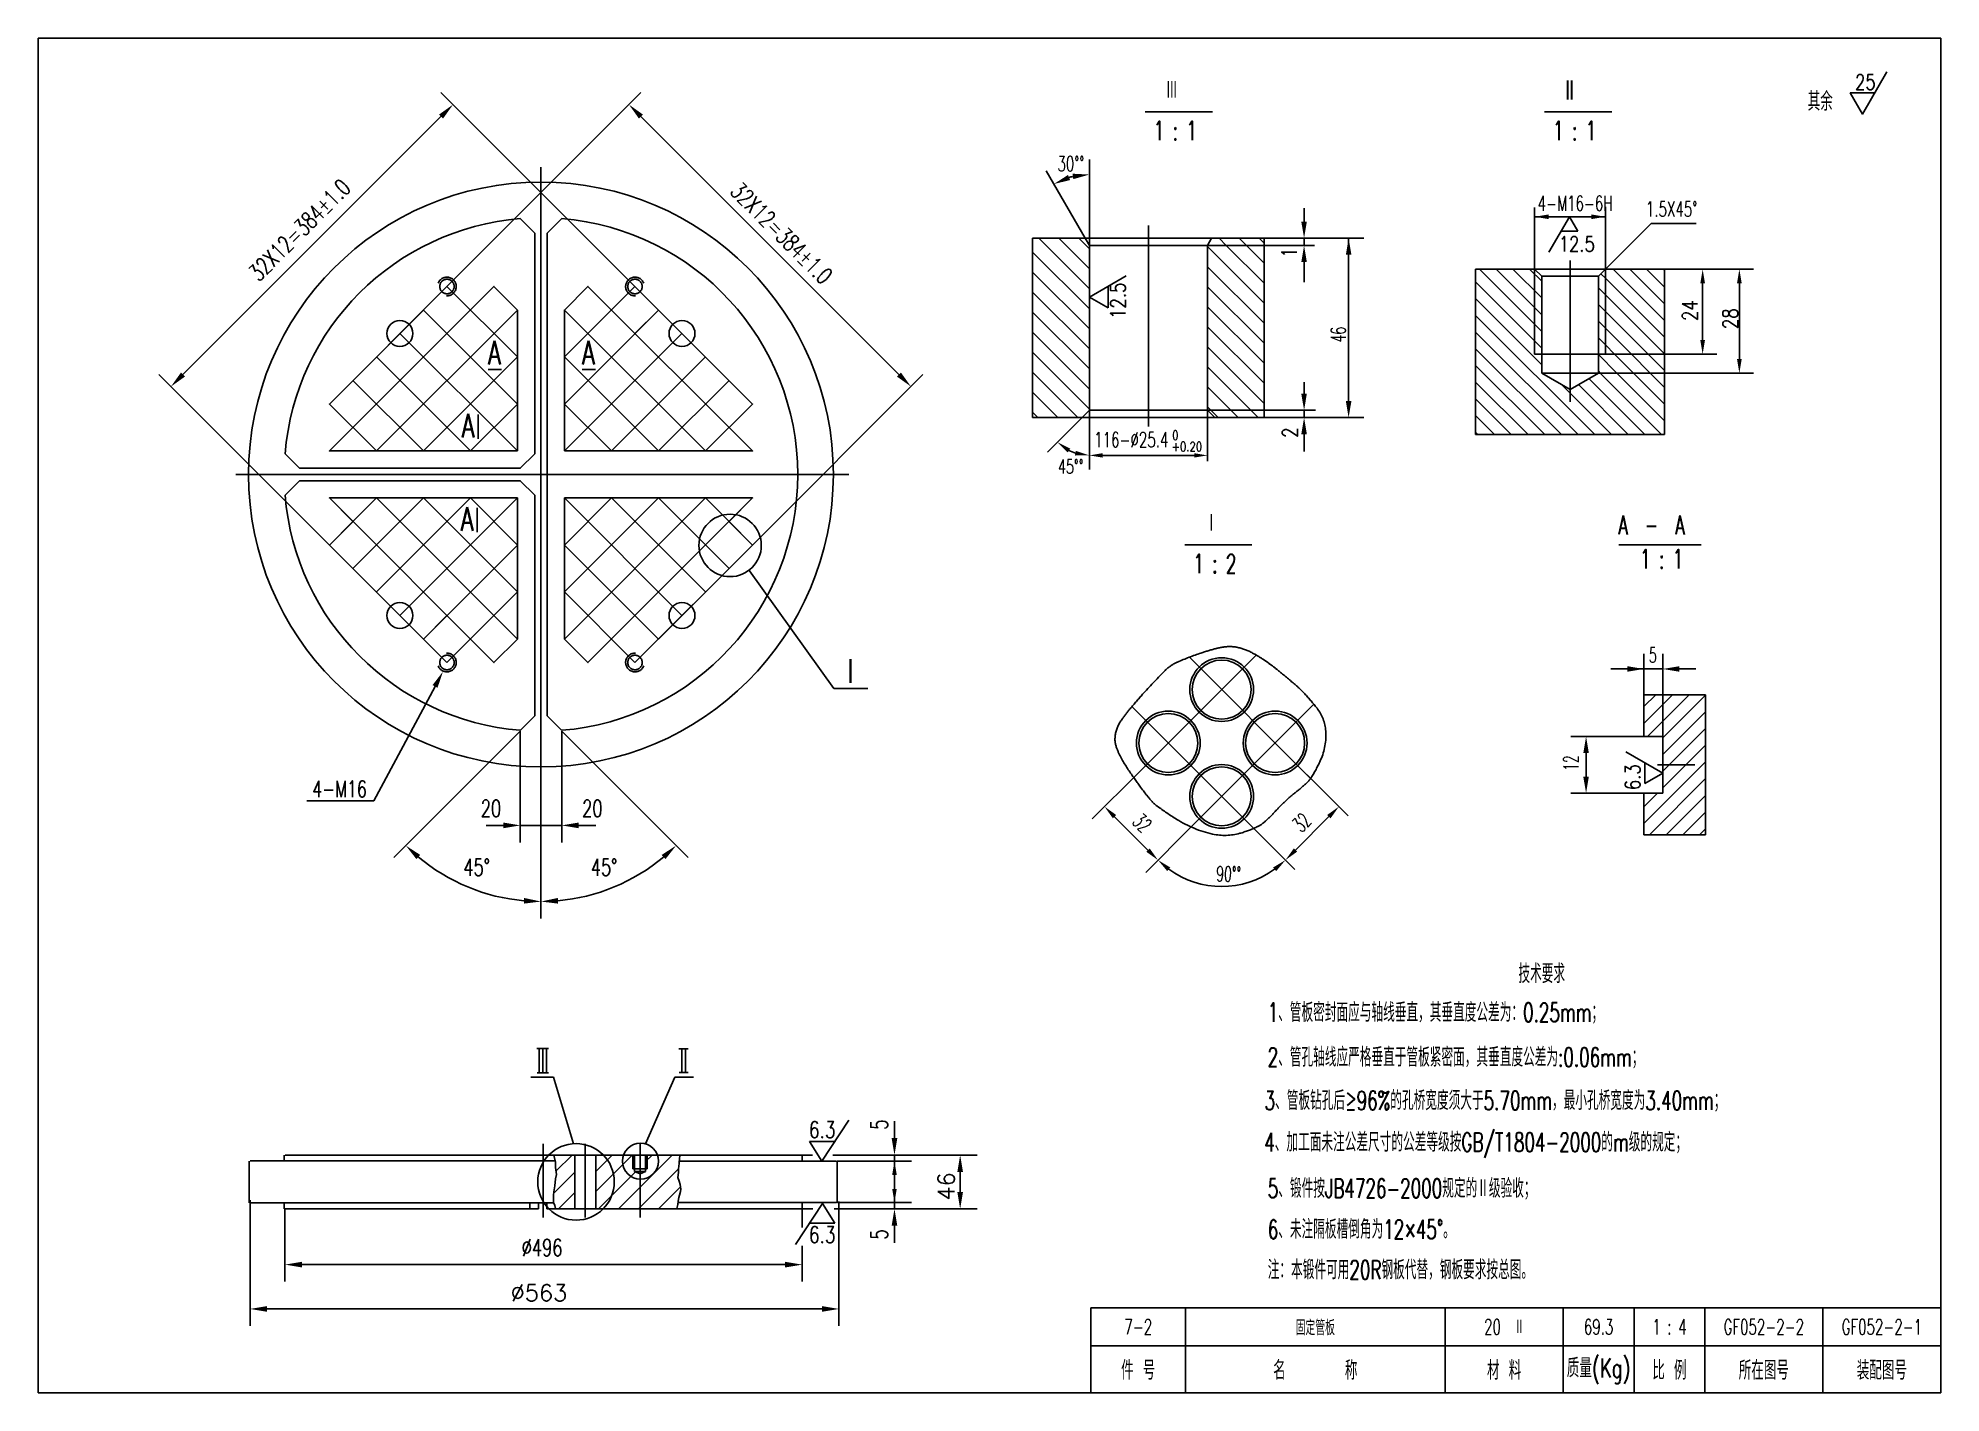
# Model space of a CAD drawing. Extents: x 29 to 432, y 634 to 921.
import ezdxf
from ezdxf.enums import TextEntityAlignment as Align

# ---------------------------------------------------------------- set-up
doc = ezdxf.new("R2010")
doc.units = 0
doc.header["$LTSCALE"] = 10
doc.header["$MEASUREMENT"] = 0
for name, pattern in [('DASHDOT-M', [36, 30, -3, 0, -3]), ('DIVIDE-M', [39, 30, -3, 0, -3, 0, -3]), ('HIDDEN-M', [7, 5, -2])]:
    doc.linetypes.add(name, pattern=pattern)
doc.layers.get('0').update_dxf_attribs({"linetype": 'CONTINUOUS'})
for name, color, linetype in [('1', 3, 'CONTINUOUS'), ('CDR_DWG1', 4, 'CONTINUOUS'), ('CDR_DWG2', 2, 'CONTINUOUS'), ('CDR_DWG3', 1, 'DASHDOT-M'), ('CDR_DWG4', 3, 'DIVIDE-M'), ('CDR_DWG5', 6, 'HIDDEN-M')]:
    doc.layers.add(name, color=color, linetype=linetype)
doc.styles.add('HZ', font='romans', dxfattribs={"width": 0.7, "bigfont": 'hz'})

# ---------------------------------------------------------------- blocks, each defined once
blk = doc.blocks.new('*X13')
at = {"color": 0}
for p, q in [((138.69, 53.84), (142.12, 57.27)), ((138.22, 49.12), (142.69, 53.6)), ((139.22, 45.88), (142.69, 49.35))]:
    blk.add_line(p, q, dxfattribs=at)
blk = doc.blocks.new('*X14')
at = {"color": 0}
for p, q in [((147.14, 49.56), (154.85, 57.27)), ((147.14, 53.8), (150.61, 57.27)), ((151.95, 45.88), (163.33, 57.27)), ((157.69, 55.87), (159.09, 57.27)), ((147.7, 45.88), (155.52, 53.7)), ((156.19, 45.88), (164.67, 54.36)), ((160.43, 45.88), (165.07, 50.52))]:
    blk.add_line(p, q, dxfattribs=at)
blk = doc.blocks.new('*X19')
at = {"layer": '1', "color": 0, "linetype": 'CONTINUOUS'}
for p, q in [((-20431.9, -18960.26), (-20419.85, -18972.31)), ((-20430.58, -18957.34), (-20419.85, -18968.06)), ((-20426.33, -18957.34), (-20419.85, -18963.82)), ((-20422.09, -18957.34), (-20419.85, -18959.58)), ((-20394.85, -18959.12), (-20382.8, -18971.17)), ((-20392.39, -18957.34), (-20390.85, -18958.88)), ((-20390.85, -18958.88), (-20382.8, -18966.93)), ((-20388.15, -18957.34), (-20386.61, -18958.88)), ((-20386.61, -18958.88), (-20382.8, -18962.69)), ((-20383.91, -18957.34), (-20382.8, -18958.45)), ((-20431.9, -18964.5), (-20419.85, -18976.55)), ((-20394.85, -18963.36), (-20382.8, -18975.42)), ((-20431.9, -18968.74), (-20419.85, -18980.79)), ((-20394.85, -18967.61), (-20382.8, -18979.66)), ((-20431.9, -18972.98), (-20419.85, -18985.03)), ((-20394.85, -18971.85), (-20382.8, -18983.9)), ((-20431.9, -18977.23), (-20419.85, -18989.28)), ((-20394.85, -18976.09), (-20382.8, -18988.14)), ((-20394.85, -18980.34), (-20382.8, -18992.39)), ((-20431.9, -18981.47), (-20419.85, -18993.52)), ((-20394.85, -18984.58), (-20385.64, -18993.79)), ((-20431.9, -18985.71), (-20422.28, -18995.34)), ((-20394.85, -18988.82), (-20389.88, -18993.79)), ((-20431.9, -18989.96), (-20426.52, -18995.34)), ((-20394.85, -18993.06), (-20394.12, -18993.79)), ((-20431.9, -18994.2), (-20430.76, -18995.34)), ((-20394.12, -18993.79), (-20392.58, -18995.34)), ((-20389.88, -18993.79), (-20388.33, -18995.34)), ((-20385.64, -18993.79), (-20384.09, -18995.34))]:
    blk.add_line(p, q, dxfattribs=at)
blk = doc.blocks.new('*X16')
at = {"layer": '1', "color": 0, "linetype": 'CONTINUOUS'}
for p, q in [((-20302.41, -19056.56), (-20299.92, -19054.07)), ((-20302.41, -19060.1), (-20298.41, -19056.1)), ((-20298.41, -19059.63), (-20292.85, -19054.07)), ((-20298.41, -19056.1), (-20296.39, -19054.07)), ((-20298.41, -19063.17), (-20289.37, -19054.13)), ((-20298.41, -19066.7), (-20289.37, -19057.67)), ((-20301.66, -19062.89), (-20298.41, -19059.63)), ((-20298.41, -19070.24), (-20289.37, -19061.2)), ((-20298.41, -19073.77), (-20289.37, -19064.74)), ((-20302.41, -19081.31), (-20289.37, -19068.27)), ((-20301.26, -19083.7), (-20289.37, -19071.81)), ((-20302.41, -19077.77), (-20299.52, -19074.89)), ((-20297.73, -19083.7), (-20289.37, -19075.35)), ((-20294.19, -19083.7), (-20289.37, -19078.88)), ((-20290.66, -19083.7), (-20289.37, -19082.42))]:
    blk.add_line(p, q, dxfattribs=at)
blk = doc.blocks.new('*X15')
at = {"layer": '1', "color": 0, "linetype": 'CONTINUOUS'}
for p, q in [((-20337.21, -18963.9), (-20324.05, -18977.06)), ((-20333.68, -18963.9), (-20324.05, -18973.53)), ((-20330.14, -18963.9), (-20324.05, -18969.99)), ((-20326.61, -18963.9), (-20324.05, -18966.45)), ((-20311.51, -18964.86), (-20310.55, -18965.81)), ((-20308.93, -18963.9), (-20298.05, -18974.78)), ((-20305.39, -18963.9), (-20298.05, -18971.24)), ((-20301.86, -18963.9), (-20298.05, -18967.71)), ((-20298.32, -18963.9), (-20298.05, -18964.17)), ((-20338.05, -18966.6), (-20324.05, -18980.6)), ((-20312.05, -18967.85), (-20310.55, -18969.35)), ((-20310.55, -18965.81), (-20298.05, -18978.31)), ((-20338.05, -18970.13), (-20324.05, -18984.13)), ((-20312.05, -18971.38), (-20310.55, -18972.88)), ((-20310.55, -18969.35), (-20298.05, -18981.85)), ((-20310.55, -18972.88), (-20301.53, -18981.9)), ((-20338.05, -18973.67), (-20312.82, -18998.9)), ((-20338.05, -18977.2), (-20316.35, -18998.9)), ((-20312.05, -18974.92), (-20310.55, -18976.42)), ((-20310.55, -18976.42), (-20305.07, -18981.9)), ((-20338.05, -18980.74), (-20319.89, -18998.9)), ((-20312.05, -18978.45), (-20310.55, -18979.95)), ((-20310.55, -18979.95), (-20308.61, -18981.9)), ((-20338.05, -18984.27), (-20323.43, -18998.9)), ((-20312.05, -18981.99), (-20308.14, -18985.9)), ((-20308.61, -18981.9), (-20304.61, -18985.9)), ((-20305.07, -18981.9), (-20301.07, -18985.9)), ((-20301.53, -18981.9), (-20298.05, -18985.38)), ((-20338.05, -18987.81), (-20326.96, -18998.9)), ((-20319.87, -18988.32), (-20309.28, -18998.9)), ((-20316.3, -18988.35), (-20305.75, -18998.9)), ((-20314.06, -18987.06), (-20302.21, -18998.9)), ((-20312.05, -18985.53), (-20311.68, -18985.9)), ((-20311.68, -18985.9), (-20298.68, -18998.9)), ((-20308.14, -18985.9), (-20298.05, -18995.99)), ((-20304.61, -18985.9), (-20298.05, -18992.45)), ((-20301.07, -18985.9), (-20298.05, -18988.92)), ((-20338.05, -18991.34), (-20330.5, -18998.9)), ((-20338.05, -18994.88), (-20334.03, -18998.9)), ((-20338.05, -18998.42), (-20337.57, -18998.9))]:
    blk.add_line(p, q, dxfattribs=at)

msp = doc.modelspace()

# ---------------------------------------------------------------- linework, layer by layer
for p, q in [((432.17, 920.96), (432.17, 633.96)), ((155.59, 868.33), (114.51, 909.41)), ((115.77, 868.33), (156.85, 909.41)), ((114.51, 904.32), (59.87, 849.68)), ((156.85, 904.32), (211.5, 849.68)), ((251.82, 881.42), (251.82, 895.24)), ((250.93, 878.55), (242.7, 892.8)), ((297.3, 882.05), (297.3, 884.94)), ((346.12, 872.05), (346.12, 885.03)), ((346.12, 883.1), (361.12, 883.1)), ((353.5, 883.1), (349.16, 875.59)), ((355.25, 880.07), (353.5, 883.1)), ((361.12, 871.99), (361.12, 885.23)), ((251.82, 877), (251.82, 881.42)), ((288.87, 878.55), (305.69, 878.55)), ((297.3, 878.55), (297.3, 877)), ((305.69, 878.55), (309.93, 878.55)), ((306.73, 878.55), (306.73, 844.05)), ((351.75, 880.07), (355.25, 880.07)), ((361.12, 871.99), (370.81, 881.68)), ((370.81, 881.68), (380.32, 881.68)), ((276.82, 877), (299.49, 877)), ((251.82, 866.1), (259.6, 870.59)), ((297.3, 873.5), (297.3, 869.23)), ((346.12, 871.99), (346.12, 853.99)), ((361.12, 871.99), (361.12, 853.99)), ((373.68, 871.99), (384.71, 871.99)), ((384.77, 871.99), (392.48, 871.99)), ((90.88, 843.44), (115.77, 868.33)), ((90.88, 833.49), (125.73, 868.33)), ((130.7, 853.4), (115.77, 868.33)), ((130.7, 863.35), (125.73, 868.33)), ((140.66, 853.4), (155.59, 868.33)), ((140.66, 863.35), (145.64, 868.33)), ((180.49, 833.49), (145.64, 868.33)), ((180.49, 843.44), (155.59, 868.33)), ((255.84, 863.78), (255.84, 868.42)), ((381.71, 868.99), (381.71, 856.99)), ((389.48, 868.99), (389.48, 852.99)), ((100.84, 833.49), (130.7, 863.35)), ((130.7, 843.44), (110.79, 863.35)), ((140.66, 843.44), (160.57, 863.35)), ((170.53, 833.49), (140.66, 863.35)), ((251.82, 866.1), (255.84, 863.78)), ((130.7, 833.49), (105.81, 858.38)), ((140.66, 833.49), (165.55, 858.38)), ((120.75, 833.49), (100.84, 853.4)), ((110.79, 833.49), (130.7, 853.4)), ((160.57, 833.49), (140.66, 853.4)), ((150.62, 833.49), (170.53, 853.4)), ((346.12, 853.99), (347.47, 853.99)), ((347.62, 853.99), (359.62, 853.99)), ((359.53, 853.99), (361.12, 853.99)), ((361.18, 853.99), (384.71, 853.99)), ((90.88, 813.57), (54.78, 849.68)), ((110.79, 833.49), (95.86, 848.42)), ((160.57, 833.49), (175.51, 848.42)), ((180.49, 813.57), (216.59, 849.68)), ((297.3, 845.6), (297.3, 848.09)), ((359.68, 849.99), (392.48, 849.99)), ((100.84, 833.49), (90.88, 843.44)), ((120.75, 833.49), (130.7, 843.44)), ((150.62, 833.49), (140.66, 843.44)), ((170.53, 833.49), (180.49, 843.44)), ((276.82, 842.83), (276.82, 831.31)), ((250.28, 840.55), (242.96, 833.23)), ((251.82, 842.1), (251.82, 833.12)), ((276.82, 842.1), (299.7, 842.1)), ((288.87, 840.75), (288.67, 840.55)), ((288.87, 840.55), (305.69, 840.55)), ((297.3, 842.1), (297.3, 840.55)), ((305.69, 840.55), (309.93, 840.55)), ((297.3, 837.05), (297.3, 833.36)), ((251.82, 832.56), (251.82, 833.81)), ((251.82, 833.12), (251.82, 829.56)), ((254.62, 832.56), (274.02, 832.56)), ((90.88, 823.53), (125.73, 788.68)), ((100.84, 823.53), (90.88, 813.57)), ((110.79, 823.53), (95.86, 808.6)), ((120.75, 823.53), (100.84, 803.62)), ((100.84, 823.53), (130.7, 793.66)), ((130.7, 823.53), (105.81, 798.64)), ((110.79, 823.53), (130.7, 803.62)), ((120.75, 823.53), (130.7, 813.57)), ((150.62, 823.53), (140.66, 813.57)), ((160.57, 823.53), (140.66, 803.62)), ((140.66, 823.53), (165.55, 798.64)), ((170.53, 823.53), (140.66, 793.66)), ((180.49, 823.53), (145.64, 788.68)), ((150.62, 823.53), (170.53, 803.62)), ((160.57, 823.53), (175.51, 808.6)), ((170.53, 823.53), (180.49, 813.57)), ((90.88, 813.57), (115.77, 788.68)), ((130.7, 813.57), (110.79, 793.66)), ((140.66, 813.57), (160.57, 793.66)), ((180.49, 813.57), (155.59, 788.68)), ((179.85, 808.12), (197.71, 783.16)), ((130.7, 803.62), (115.77, 788.68)), ((140.66, 803.62), (155.59, 788.68)), ((130.7, 793.66), (125.73, 788.68)), ((140.66, 793.66), (145.64, 788.68)), ((369.27, 781.81), (369.27, 790.51)), ((373.27, 773.06), (373.27, 790.51)), ((373.27, 787.31), (362.27, 787.31)), ((376.77, 787.31), (380.27, 787.31)), ((113.25, 783.61), (100.27, 759.35)), ((197.71, 783.16), (204.93, 783.16)), ((369.27, 781.81), (369.27, 773)), ((104.52, 747.36), (131.28, 774.13)), ((131.28, 774.13), (131.28, 750.58)), ((140.08, 774.13), (140.08, 750.58)), ((166.85, 747.36), (140.08, 774.13)), ((369.2, 773), (353.82, 773)), ((373.27, 765.25), (365.41, 769.79)), ((357.02, 764.5), (357.02, 769.5)), ((369.47, 763.06), (369.47, 767.44)), ((135.68, 764.48), (135.68, 750.58)), ((262.06, 765.15), (252.45, 755.54)), ((297.94, 764.86), (306.63, 756.17)), ((373.27, 765.25), (369.47, 763.06)), ((100.27, 759.35), (86.12, 759.35)), ((369.2, 761), (353.82, 761)), ((127.68, 754.18), (124.08, 754.18)), ((131.28, 754.18), (140.08, 754.18)), ((143.68, 754.18), (147.28, 754.18)), ((264.24, 748.95), (257.17, 756.02)), ((273.37, 753.84), (263.77, 744.23)), ((295.48, 748.96), (302.55, 756.03)), ((135.68, 734.45), (135.68, 750.58)), ((286.63, 753.55), (295.31, 744.86)), ((134.89, 701.79), (137.31, 701.79)), ((164.93, 701.81), (166.86, 701.81)), ((138.37, 700.85), (133.53, 700.85)), ((142.55, 686.72), (138.37, 700.85)), ((157.79, 686.72), (164.05, 700.85)), ((164.05, 700.85), (167.98, 700.85)), ((195.17, 683.07), (200.88, 691.77)), ((210.55, 687.95), (210.55, 691.55)), ((197.91, 687.24), (192.55, 687.24)), ((192.55, 687.24), (195.17, 683.07)), ((138.41, 684.34), (138.73, 682.83)), ((138.73, 682.83), (138.73, 681.7)), ((138.73, 681.7), (138.95, 680.2)), ((164.93, 682.58), (164.81, 681.41)), ((164.81, 681.41), (164.81, 680.63)), ((165.03, 683.76), (164.93, 682.58)), ((165.19, 684.36), (165.03, 683.76)), ((190.99, 684.35), (193.18, 684.35)), ((190.99, 684.35), (190.99, 683.09)), ((197.52, 684.35), (214.15, 684.35)), ((198.42, 683.03), (214.15, 683.03)), ((210.55, 684.35), (210.55, 673.02)), ((214.15, 684.35), (228.06, 684.35)), ((224.46, 676.53), (224.46, 681.16)), ((138.63, 677.82), (138.41, 676.57)), ((138.73, 679.33), (138.63, 677.82)), ((138.95, 680.2), (138.73, 679.33)), ((164.81, 680.63), (164.7, 679.58)), ((164.7, 679.58), (164.93, 678.81)), ((164.93, 678.81), (165.14, 678.1)), ((165.14, 678.1), (165.3, 677.12)), ((165.3, 677.12), (165.2, 676.66)), ((74.07, 674.8), (74.07, 648.15)), ((138.41, 676.57), (138.31, 675.82)), ((138.31, 675.82), (138.31, 674.32)), ((138.31, 674.32), (138.63, 673.69)), ((138.63, 673.69), (138.73, 673.05)), ((164.65, 673.86), (164.48, 673.02)), ((164.75, 674.57), (164.65, 673.86)), ((164.87, 675.36), (164.75, 674.57)), ((165.03, 675.87), (164.87, 675.36)), ((165.2, 676.66), (165.03, 675.87)), ((195.3, 674.11), (189.6, 665.41)), ((190.99, 672.97), (190.99, 674.23)), ((197.93, 669.94), (195.3, 674.11)), ((198.48, 674.29), (214.15, 674.29)), ((198.78, 674.49), (198.78, 648.15)), ((81.45, 672.98), (81.45, 657.54)), ((138.73, 672.97), (136.95, 672.97)), ((190.99, 672.97), (193.26, 672.97)), ((190.99, 672.97), (190.99, 669.03)), ((192.56, 669.94), (197.93, 669.94)), ((197.8, 672.97), (228.06, 672.97)), ((210.55, 669.37), (210.55, 665.77)), ((190.99, 665.1), (190.99, 657.54)), ((85.05, 661.14), (187.39, 661.14)), ((77.67, 651.75), (195.18, 651.75)), ((252.17, 643.96), (432.17, 643.96)), ((29.17, 633.96), (432.17, 633.96))]:
    msp.add_line(p, q)
msp.add_lwpolyline([(420.68, 913.78), (415.53, 904.85), (412.95, 909.32), (418.1, 909.32)])
msp.add_lwpolyline([(135.56, 754.18, 0.25, 0.25, 1), (135.81, 754.18, 0.25, 0.25, 1)], format="xyseb", close=True)
for centre, radius in [((143.11, 678.66), 8.11), ((156.75, 683.05), 3.81)]:
    msp.add_circle(centre, radius)
for centre, radius, start, end in [((251.82, 877), 15.04, 103.3639, 106.6366), ((251.82, 842.1), 9.54, 243.0955, 251.9045), ((135.68, 778.53), 40.48, 230.0975, 264.9025), ((135.68, 778.53), 40.48, 275.0975, 309.9025), ((279.85, 760.32), 19.08, 234.0169, 305.9831)]:
    msp.add_arc(centre, radius, start, end)
for points in [[(114.94, 903.9), (114.09, 904.75), (117.06, 906.87)], [(156.43, 903.9), (157.28, 904.75), (154.31, 906.87)], [(247.29, 891.95), (247.75, 890.88), (244.3, 890.03)], [(248.41, 891.06), (248.28, 892.22), (251.82, 892.04)], [(349.12, 882.6), (349.12, 883.6), (346.12, 883.1)], [(358.12, 882.6), (358.12, 883.6), (361.12, 883.1)], [(296.71, 882.05), (297.88, 882.05), (297.3, 878.55)], [(306.15, 875.05), (307.32, 875.05), (306.73, 878.55)], [(297.88, 873.5), (296.71, 873.5), (297.3, 877)], [(382.21, 868.99), (381.21, 868.99), (381.71, 871.99)], [(389.98, 868.99), (388.98, 868.99), (389.48, 871.99)], [(382.21, 856.99), (381.21, 856.99), (381.71, 853.99)], [(389.98, 852.99), (388.98, 852.99), (389.48, 849.99)], [(60.29, 849.25), (59.44, 850.1), (57.32, 847.13)], [(211.07, 849.25), (211.92, 850.1), (214.04, 847.13)], [(296.71, 845.6), (297.88, 845.6), (297.3, 842.1)], [(306.15, 844.05), (307.32, 844.05), (306.73, 840.55)], [(297.88, 837.05), (296.71, 837.05), (297.3, 840.55)], [(247.8, 833.99), (247.21, 833.18), (245.08, 835.35)], [(248.78, 832.53), (248.94, 833.52), (251.82, 832.56)], [(254.62, 833.02), (254.62, 832.09), (251.82, 832.56)], [(274.02, 833.02), (274.02, 832.09), (276.82, 832.56)], [(112.72, 783.89), (113.77, 783.33), (114.94, 786.78)], [(365.77, 786.73), (365.77, 787.9), (369.27, 787.31)], [(376.77, 786.73), (376.77, 787.9), (373.27, 787.31)], [(356.43, 769.5), (357.6, 769.5), (357.02, 773)], [(356.43, 764.5), (357.6, 764.5), (357.02, 761)], [(257.52, 756.37), (256.81, 755.66), (255.05, 758.14)], [(302.2, 756.39), (302.91, 755.68), (304.67, 758.15)], [(127.68, 753.58), (127.68, 754.78), (131.28, 754.18)], [(143.68, 753.58), (143.68, 754.78), (140.08, 754.18)], [(110.12, 747.92), (109.31, 747.03), (107.06, 749.9)], [(161.24, 747.92), (162.05, 747.03), (164.3, 749.9)], [(264.59, 749.3), (263.89, 748.59), (266.36, 746.83)], [(268.32, 744.5), (268.97, 745.26), (266.36, 746.83)], [(290.74, 745.26), (291.39, 744.5), (293.35, 746.83)], [(295.13, 749.31), (295.83, 748.61), (293.36, 746.84)], [(132.11, 738.81), (132.06, 737.61), (135.68, 738.05)], [(139.25, 738.81), (139.31, 737.61), (135.68, 738.05)], [(211.15, 687.95), (209.95, 687.95), (210.55, 684.35)], [(211.03, 680.15), (210.07, 680.15), (210.55, 683.03)], [(225.06, 680.74), (223.86, 680.74), (224.46, 684.34)], [(211.03, 677.17), (210.07, 677.17), (210.55, 674.29)], [(225.06, 676.53), (223.86, 676.53), (224.46, 672.93)], [(211.15, 669.37), (209.95, 669.37), (210.55, 672.97)], [(85.05, 660.54), (85.05, 661.74), (81.45, 661.14)], [(187.39, 660.54), (187.39, 661.74), (190.99, 661.14)], [(77.67, 651.15), (77.67, 652.35), (74.07, 651.75)], [(195.18, 651.15), (195.18, 652.35), (198.78, 651.75)]]:
    msp.add_solid(points)
at = {"layer": 'CDR_DWG1'}
for p, q in [((29.17, 633.96), (29.17, 920.96)), ((29.17, 920.96), (432.17, 920.96)), ((239.77, 878.55), (239.77, 857.45)), ((239.83, 878.55), (239.77, 878.49)), ((239.77, 878.55), (250.93, 878.55)), ((250.93, 878.55), (251.82, 877)), ((250.93, 878.55), (277.71, 878.55)), ((277.71, 878.55), (276.82, 877)), ((277.71, 878.55), (288.87, 878.55)), ((288.87, 878.55), (288.87, 857.45)), ((251.82, 877), (251.82, 857.45)), ((251.82, 877), (276.82, 877)), ((276.82, 877), (276.82, 857.45)), ((333.62, 871.99), (333.62, 836.99)), ((333.62, 871.99), (346.12, 871.99)), ((346.12, 871.99), (361.12, 871.99)), ((346.12, 871.99), (347.62, 870.49)), ((347.62, 870.49), (359.62, 870.49)), ((347.62, 870.49), (347.62, 849.99)), ((359.62, 870.49), (361.12, 871.99)), ((359.62, 870.49), (359.62, 849.99)), ((361.1, 871.99), (373.62, 871.99)), ((373.62, 871.99), (373.62, 836.99)), ((239.77, 857.45), (239.77, 840.55)), ((251.82, 857.45), (251.82, 848.86)), ((276.82, 857.45), (276.82, 848.86)), ((288.87, 857.45), (288.87, 840.55)), ((251.82, 849), (251.82, 842.1)), ((276.82, 849), (276.82, 842.1)), ((347.62, 849.99), (353.62, 846.52)), ((347.62, 849.99), (359.62, 849.99)), ((359.62, 849.99), (353.62, 846.52)), ((239.77, 840.55), (250.28, 840.55)), ((250.28, 840.55), (251.82, 842.1)), ((250.28, 840.55), (264.32, 840.55)), ((251.82, 842.1), (264.32, 842.1)), ((276.82, 842.1), (264.32, 842.1)), ((278.37, 840.55), (264.32, 840.55)), ((278.37, 840.57), (276.82, 842.11)), ((288.87, 840.55), (278.37, 840.55)), ((333.62, 836.99), (373.62, 836.99)), ((369.27, 781.81), (382.3, 781.81)), ((382.3, 781.81), (382.3, 752.19)), ((373.27, 773), (369.27, 773)), ((373.27, 773), (373.27, 767)), ((373.27, 761), (373.27, 767)), ((373.27, 761), (369.27, 761)), ((369.27, 761), (369.27, 752.19)), ((369.27, 752.19), (382.3, 752.19)), ((73.89, 683.07), (73.89, 674.22)), ((74.12, 683.09), (138.68, 683.09)), ((81.3, 684.35), (81.3, 683.09)), ((138.47, 684.35), (81.48, 684.35)), ((142.85, 684.35), (138.47, 684.35)), ((142.84, 684.35), (142.84, 672.97)), ((147.29, 684.35), (142.85, 684.35)), ((147.29, 684.35), (147.29, 672.97)), ((155.17, 684.35), (147.29, 684.35)), ((155.17, 681.46), (155.17, 684.35)), ((158.18, 684.35), (155.17, 684.35)), ((155.17, 681.46), (156.67, 681.46)), ((155.5, 684.34), (155.5, 680.83)), ((158.17, 681.46), (156.67, 681.46)), ((157.84, 684.34), (157.84, 680.83)), ((158.17, 681.46), (158.17, 684.35)), ((165.26, 684.35), (158.18, 684.35)), ((164.98, 683.03), (198.28, 683.03)), ((191.04, 684.35), (165.26, 684.35)), ((198.39, 683.07), (198.39, 674.22)), ((156.66, 680.36), (155.5, 680.83)), ((155.5, 680.83), (156.67, 680.83)), ((157.84, 680.83), (156.67, 680.83)), ((156.68, 680.36), (157.84, 680.83)), ((138.31, 674.23), (74.12, 674.23)), ((81.3, 672.97), (81.3, 674.23)), ((133.31, 674.23), (133.31, 672.97)), ((135.19, 674.23), (135.19, 672.97)), ((136.95, 674.23), (136.95, 672.97)), ((164.72, 674.29), (198.28, 674.29)), ((135.19, 672.97), (81.48, 672.97)), ((142.85, 672.97), (138.73, 672.97)), ((147.29, 672.97), (142.85, 672.97)), ((164.5, 672.97), (147.29, 672.97)), ((191.04, 672.97), (164.5, 672.97)), ((252.17, 651.96), (432.17, 651.96)), ((252.17, 633.96), (252.17, 651.96)), ((272.17, 633.96), (272.17, 651.96)), ((327.17, 633.96), (327.17, 651.96)), ((352.17, 633.96), (352.17, 651.96)), ((367.17, 633.96), (367.17, 651.96)), ((382.17, 633.96), (382.17, 651.96)), ((407.17, 633.96), (407.17, 651.96))]:
    msp.add_line(p, q, dxfattribs=at)
for points in [[(131.3, 882.71), (134.37, 879.64), (134.37, 832.89), (131.3, 829.82), (84.56, 829.82), (81.49, 832.89)], [(140.07, 882.71), (137, 879.64), (137, 777.38), (140.07, 774.31)], [(130.7, 833.49), (90.88, 833.49), (95.86, 838.46), (90.88, 843.44), (110.79, 863.35), (115.77, 858.38), (125.73, 868.33), (130.7, 863.35), (130.7, 833.49)], [(140.66, 833.49), (180.49, 833.49), (175.51, 838.46), (180.49, 843.44), (160.57, 863.35), (155.59, 858.38), (145.64, 868.33), (140.66, 863.35), (140.66, 833.49)], [(131.3, 774.31), (134.37, 777.38), (134.37, 824.12), (131.3, 827.19), (84.56, 827.19), (81.49, 824.12)], [(130.7, 823.53), (90.88, 823.53), (95.86, 818.55), (90.88, 813.57), (110.79, 793.66), (115.77, 798.64), (125.73, 788.68), (130.7, 793.66), (130.7, 823.53)], [(140.66, 823.53), (180.49, 823.53), (175.51, 818.55), (180.49, 813.57), (160.57, 793.66), (155.59, 798.64), (145.64, 788.68), (140.66, 793.66), (140.66, 823.53)]]:
    msp.add_lwpolyline(points, dxfattribs=at)
for centre, radius in [((135.68, 828.51), 61.93), ((105.81, 858.38), 2.75), ((165.55, 858.38), 2.75), ((175.74, 813.48), 6.61), ((105.81, 798.64), 2.75), ((165.55, 798.64), 2.75), ((279.85, 782.95), 6.75), ((279.85, 782.95), 6.25), ((268.54, 771.63), 6.75), ((268.54, 771.63), 6.25), ((291.17, 771.63), 6.75), ((291.17, 771.63), 6.25), ((279.85, 760.32), 6.75), ((279.85, 760.32), 6.25)]:
    msp.add_circle(centre, radius, dxfattribs=at)
for start, end in [(94.6257, 175.3743), (274.6257, 85.3743), (184.6257, 265.3743)]:
    msp.add_arc((135.68, 828.51), 54.37, start, end, dxfattribs=at)
at = {"layer": 'CDR_DWG2'}
for p, q in [((263.64, 905.31), (277.89, 905.31)), ((348.21, 905.31), (362.45, 905.31)), ((124.52, 850.75), (127.34, 850.75)), ((144.38, 850.75), (147.2, 850.75)), ((122.38, 841.25), (122.38, 836.09)), ((122.16, 821.47), (122.16, 816.3)), ((272.01, 813.61), (286.25, 813.61)), ((363.93, 813.61), (381.39, 813.61)), ((134.84, 706.91), (137.31, 706.91)), ((135.3, 701.86), (135.3, 706.84)), ((136.09, 706.84), (136.09, 701.86)), ((136.88, 701.86), (136.88, 706.84)), ((164.87, 706.85), (166.86, 706.85)), ((165.49, 701.88), (165.49, 706.85)), ((166.29, 706.85), (166.29, 701.88))]:
    msp.add_line(p, q, dxfattribs=at)
at = {"layer": 'CDR_DWG3', "linetype": 'DASHDOT-M'}
for p, q in [((135.68, 828.51), (135.68, 893.58)), ((264.32, 881.25), (264.32, 838.65)), ((353.62, 873.87), (353.62, 843.92)), ((71.08, 828.51), (135.68, 828.51)), ((135.68, 828.51), (135.68, 764.48)), ((200.9, 828.51), (135.68, 828.51)), ((261.21, 764.3), (287.16, 790.25)), ((298.68, 764.12), (273, 789.8)), ((286.63, 753.55), (260.84, 779.34)), ((273.37, 753.84), (299.37, 779.83)), ((380.05, 767), (372.17, 767)), ((136.14, 686.75), (136.14, 671.09)), ((145.06, 686.75), (145.06, 671.09)), ((156.67, 671.09), (156.67, 686.75))]:
    msp.add_line(p, q, dxfattribs=at)
at = {"layer": 'CDR_DWG4', "linetype": 'DIVIDE-M'}
msp.add_lwpolyline([(261.21, 764.3, -0.023977), (258.71, 768.21, -0.041569), (257.58, 770.63, -0.136871), (257.34, 773.48, -0.111271), (258.74, 776.68, -0.01502), (260.47, 778.9, -0.010523), (263.11, 781.95, -0.009998), (267.59, 786.72, -0.037701), (268.9, 787.86, -0.059647), (270.48, 788.78, -0.020375), (275.46, 790.69, -0.017092), (278.53, 791.61, -0.029449), (280.35, 791.98, -0.087448), (283.27, 791.87, -0.076351), (286.4, 790.69, -0.014588), (288.68, 789.31, -0.01865), (290.39, 788.12, -0.009886), (292.12, 786.75, -0.005092), (295.41, 784, -0.029478), (297.44, 782.04, -0.020788), (300.04, 778.99, -0.149114), (301.89, 774.17, -0.123357), (300.81, 768.06, -0.031047), (298.96, 764.54, -0.070606), (297.85, 763.17, -0.019019), (295.68, 761.33, 0.018662), (293.48, 759.45, 0.020772), (291.32, 757.3, -0.020092), (289.1, 755.07, -0.075492), (287.3, 753.85, -0.042645), (283.7, 752.5, -0.12342), (277.93, 752.34, -0.085917), (270.32, 755.46, -0.018798), (266.17, 758.28, -0.055143), (264.91, 759.45, -0.015916), (263.56, 761.11, -0.008606)], format="xyb", close=True, dxfattribs=at)
at = {"layer": 'CDR_DWG5', "linetype": 'HIDDEN-M'}
for centre in [(115.77, 868.33), (155.59, 868.33), (115.77, 788.68), (155.59, 788.68)]:
    msp.add_circle(centre, 1.54, dxfattribs=at)
for centre, start, end in [((115.77, 868.33), 266.3396, 159.837), ((155.59, 868.33), 20.163, 273.6604), ((115.77, 788.68), 200.163, 93.6604), ((155.59, 788.68), 86.3396, 339.837)]:
    msp.add_arc(centre, 1.98, start, end, dxfattribs=at)

# ---------------------------------------------------------------- block references
for name, p in [('*X19', (20671.68, 19835.89)), ('*X15', (20671.68, 19835.89)), ('*X16', (20671.68, 19835.89)), ('*X13', (0.15, 627.09)), ('*X14', (0.15, 627.09))]:
    msp.add_blockref(name, p)

# ---------------------------------------------------------------- texts
at = {"style": 'HZ'}
for s, height, width, p in [('25', 3.2, 0.8, (413.97, 910.02)), ('其余', 4, 0.7, (403.96, 905.56)), ('30%%d%%d', 3.2, 0.65, (245.07, 892.73)), ('4-M16-6H', 3.2, 0.65, (346.76, 884.36)), ('1.5X45%%d', 3.2, 0.65, (369.7, 883.14)), ('12.5', 3.2, 0.8, (351.21, 875.74)), ('116-%%C25.4', 3.2, 0.65, (252.86, 834.28)), ('+0.20', 1.96, 0.8, (269.26, 833.44)), ('0', 1.96, 0.8, (269.36, 835.85)), ('45%%d%%d', 3, 0.65, (245.21, 828.69)), ('5', 3.2, 0.6, (370.33, 788.67)), ('4-M16', 3.5, 0.7, (87.25, 760.15)), ('20', 3.6, 0.7, (122.93, 755.98)), ('20', 3.6, 0.7, (144.4, 755.98)), ('45%%D', 3.6, 0.7, (119.25, 743.52)), ('45%%D', 3.6, 0.7, (146.24, 743.52)), ('技术要求', 4, 0.65, (342.69, 720.77)), ('1、管板密封面应与轴线垂直，其垂直度公差为：0.25mm；', 4, 0.65, (289.58, 712.56)), ('2、管孔轴线应严格垂直于管板紧密面，其垂直度公差为:0.06mm；', 4, 0.65, (289.58, 703.08)), ('3、管板钻孔后≥96%的孔桥宽度须大于5.70mm，最小孔桥宽度为3.40mm；', 4, 0.65, (288.93, 693.91)), ('4、加工面未注公差尺寸的公差等级按GB/T1804-2000的m级的规定；', 4, 0.65, (288.86, 685.07)), ('5、锻件按JB4726-2000规定的Ⅱ级验收；', 4, 0.65, (289.6, 675.3)), ('6、未注隔板槽倒角为12×45%%d。', 4, 0.65, (289.6, 666.62)), ('%%C496', 3.6, 0.7, (131.6, 662.94)), ('注：本锻件可用20R钢板代替，钢板要求按总图。', 4, 0.65, (289.6, 658.04))]:
    msp.add_text(s, height=height, dxfattribs=dict(at, width=width)).set_placement(p)
for s, height, rotation, width, p in [('32X12=384%%P1.0', 3.6, 45, 0.7, (75.97, 869.18)), ('32X12=384%%P1.0', 3.6, 315, 0.7, (175.5, 888.22)), ('1', 3.2, 90, 0.8, (295.75, 874.43)), ('12.5', 3.2, 90, 0.8, (259.49, 861.46)), ('24', 3.2, 90, 0.8, (380.6, 861.02)), ('28', 3.2, 90, 0.8, (389.15, 859.31)), ('46', 3.2, 90, 0.6, (306.14, 856.5)), ('2', 3.2, 90, 0.8, (295.89, 836.28)), ('12', 3.2, 90, 0.6, (355.42, 765.72)), ('6.3', 3.2, 90, 0.8, (368.48, 761.63)), ('32', 3.2, 315, 0.6, (260.7, 754.74)), ('32', 3.2, 45, 0.6, (296.75, 752.5)), ('90%%d%%d', 3.2, 358.5569, 0.6, (278.66, 742.33)), ('5', 3.6, 90, 0.7, (209.11, 689.7)), ('5', 3.6, 90, 0.7, (209.11, 666.45))]:
    msp.add_text(s, height=height, rotation=rotation, dxfattribs=dict(at, width=width)).set_placement(p)
for s, height, width, p in [('I', 5, 0.7, (201.21, 784.37)), ('6.3', 3.5, 0.75, (195.25, 687.97)), ('6.3', 3.5, 0.75, (195.25, 665.72))]:
    msp.add_text(s, height=height, dxfattribs=dict(at, width=width)).set_placement(p, align=Align.CENTER)
msp.add_text('46 ', height=3.5, rotation=90, dxfattribs=at).set_placement((223.26, 678.91), align=Align.CENTER)
msp.add_text('%%C563 ', height=3.5, dxfattribs=at).set_placement((136.46, 653.41), align=Align.CENTER)
for s, height, width, p in [('7-2', 3.2, 0.65, (262.17, 647.96)), ('固定管板', 3.2, 0.65, (299.67, 647.96)), ('20  Ⅱ', 3.2, 0.65, (339.67, 647.96)), ('69.3', 3.2, 0.65, (359.67, 647.96)), ('1 : 4', 3.2, 0.65, (374.67, 647.96)), ('GF052-2-2', 3.2, 0.65, (394.67, 647.96)), ('GF052-2-1', 3.2, 0.65, (419.67, 647.96)), ('件 号', 4, 0.7, (262.17, 638.96)), ('名      称', 4, 0.7, (299.67, 638.96)), ('材 料', 4, 0.7, (339.67, 638.96)), ('质量(Kg)', 4, 0.7, (359.67, 638.96)), ('比 例', 4, 0.7, (374.67, 638.96)), ('所在图号', 4, 0.7, (394.67, 638.96)), ('装配图号', 4, 0.7, (419.67, 638.96))]:
    msp.add_text(s, height=height, dxfattribs=dict(at, width=width)).set_placement(p, align=Align.MIDDLE)
at = {"layer": 'CDR_DWG2', "style": 'HZ'}
for s, height, width, p in [('Ⅲ', 4, 0.65, (268.04, 907.96)), ('II', 4, 0.65, (352.61, 907.96)), ('1 : 1', 4, 0.65, (265.46, 899.33)), ('1 : 1', 4, 0.65, (350.03, 899.33)), ('A', 5, 0.7, (124.52, 851.79)), ('A', 5, 0.7, (144.38, 851.79)), ('A', 5, 0.7, (118.92, 836.36)), ('A', 5, 0.7, (118.69, 816.57)), ('Ⅰ', 4, 0.65, (276.41, 816.26)), ('A  -  A', 4, 0.65, (363.85, 815.82)), ('1 : 2', 4, 0.65, (273.83, 807.62)), ('1 : 1', 4, 0.65, (368.45, 808.6))]:
    msp.add_text(s, height=height, dxfattribs=dict(at, width=width)).set_placement(p)

doc.saveas('drawing.dxf')
